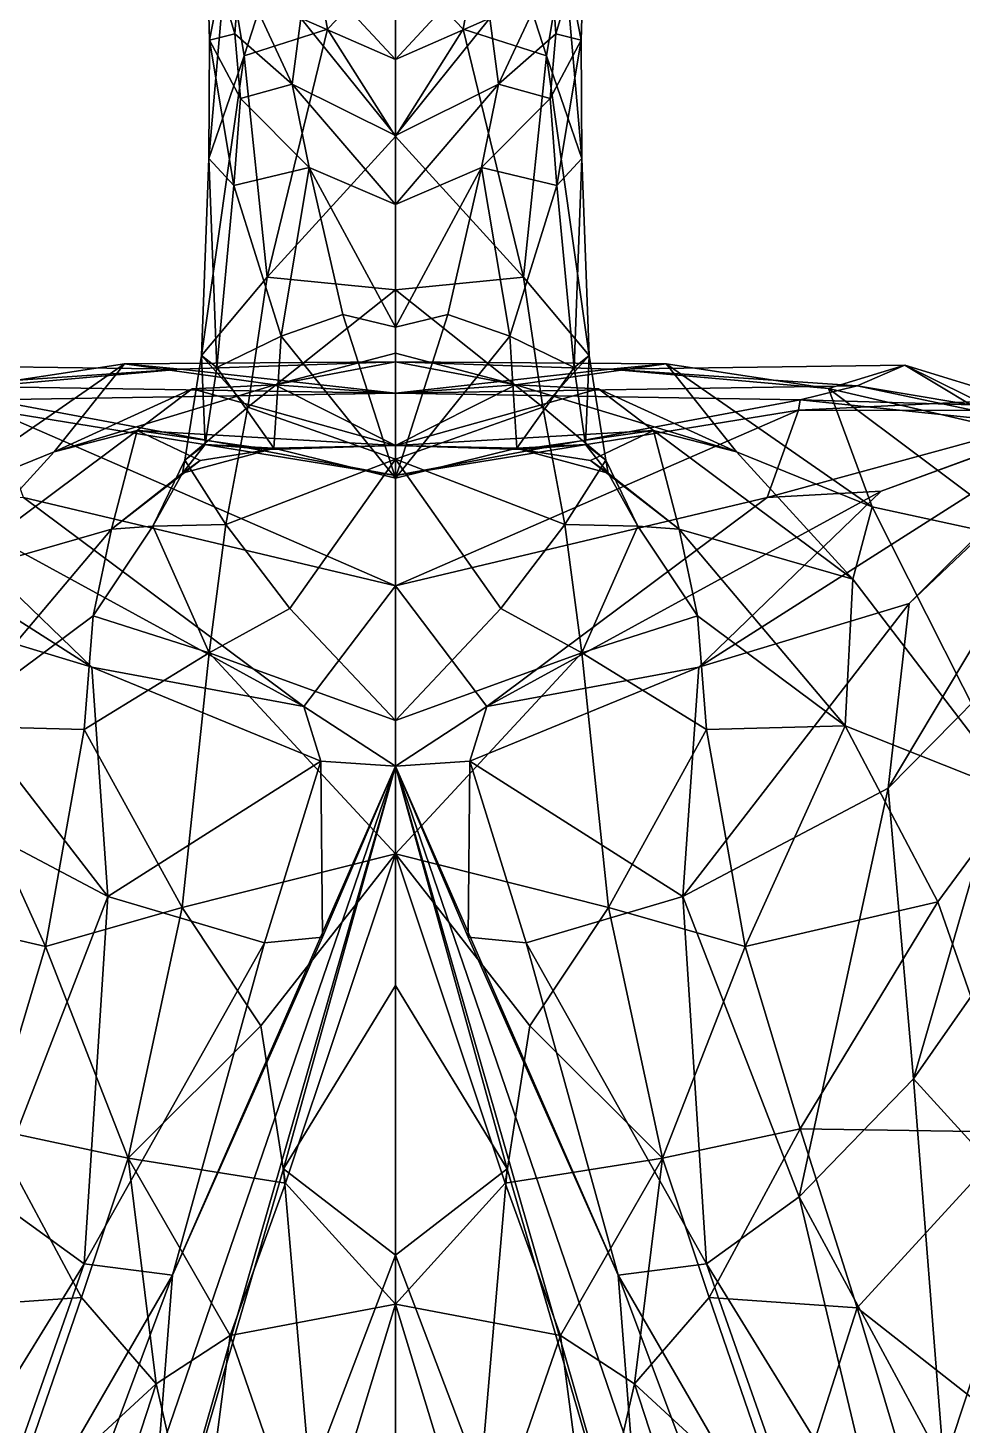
# Model space of a CAD drawing. Extents: x -0.25 to 0.25, y -0.85 to 0.99.
# Drawn here: x -0.0596 to 0.092, y 0.4665 to 0.6933 of the extents above; entities that cross this region are included whole.
import ezdxf

# ---------------------------------------------------------------- set-up
doc = ezdxf.new("R2010")
doc.units = 0
doc.layers.add('PANTHER$LWO', color=1, linetype='CONTINUOUS')

msp = doc.modelspace()

# ---------------------------------------------------------------- linework, layer by layer
at = {"layer": 'PANTHER$LWO'}
for points in [[(-0.01537, 0.71704, 0.73843), (-0.02735, 0.70582, 0.73137), (-0.02453, 0.68878, 0.76317)], [(-0.01537, 0.71704, 0.73843), (-0.02453, 0.68878, 0.76317), (-0.01099, 0.6931, 0.7792)], [(-0.01099, 0.6931, 0.7792), (0, 0.70464, 0.77065), (-0.01537, 0.71704, 0.73843)], [(0, 0.70464, 0.77065), (0.01099, 0.6931, 0.7792), (0.01537, 0.71704, 0.73843)], [(0.02453, 0.68878, 0.76317), (0.01537, 0.71704, 0.73843), (0.01099, 0.6931, 0.7792)], [(0.02735, 0.70582, 0.73137), (0.01537, 0.71704, 0.73843), (0.02453, 0.68878, 0.76317)], [(-0.02607, 0.69234, 0.69857), (-0.03018, 0.69131, 0.72461), (-0.03062, 0.70768, 0.69183)], [(-0.03018, 0.69131, 0.72461), (-0.02735, 0.70582, 0.73137), (-0.03062, 0.70768, 0.69183)], [(-0.02532, 0.70258, 0.66699), (-0.02607, 0.69234, 0.69857), (-0.03062, 0.70768, 0.69183)], [(0.02607, 0.69234, 0.69857), (0.02532, 0.70258, 0.66699), (0.03062, 0.70768, 0.69183)], [(0.03018, 0.69131, 0.72461), (0.02607, 0.69234, 0.69857), (0.03062, 0.70768, 0.69183)], [(0.02735, 0.70582, 0.73137), (0.03018, 0.69131, 0.72461), (0.03062, 0.70768, 0.69183)], [(-0.02735, 0.70582, 0.73137), (-0.03018, 0.69131, 0.72461), (-0.03027, 0.67212, 0.76065)], [(-0.02453, 0.68878, 0.76317), (-0.02735, 0.70582, 0.73137), (-0.03027, 0.67212, 0.76065)], [(0.02735, 0.70582, 0.73137), (0.02453, 0.68878, 0.76317), (0.03027, 0.67212, 0.76065)], [(0.03018, 0.69131, 0.72461), (0.02735, 0.70582, 0.73137), (0.03027, 0.67212, 0.76065)], [(-0.01532, 0.69485, 0.66048), (-0.01399, 0.70328, 0.62868), (0, 0.68815, 0.65625)], [(0, 0.69522, 0.63292), (0, 0.68815, 0.65625), (-0.01399, 0.70328, 0.62868)], [(-0.01099, 0.6931, 0.7792), (0, 0.67567, 0.80555), (0, 0.70464, 0.77065)], [(0, 0.67567, 0.80555), (0.01099, 0.6931, 0.7792), (0, 0.70464, 0.77065)], [(0, 0.68815, 0.65625), (0, 0.69522, 0.63292), (0.01399, 0.70328, 0.62868)], [(0.01399, 0.70328, 0.62868), (0.01532, 0.69485, 0.66048), (0, 0.68815, 0.65625)], [(-0.02607, 0.69234, 0.69857), (-0.02532, 0.70258, 0.66699), (-0.01675, 0.68417, 0.69099)], [(-0.01532, 0.69485, 0.66048), (-0.01675, 0.68417, 0.69099), (-0.02532, 0.70258, 0.66699)], [(0.01675, 0.68417, 0.69099), (0.01532, 0.69485, 0.66048), (0.02532, 0.70258, 0.66699)], [(0.02532, 0.70258, 0.66699), (0.02607, 0.69234, 0.69857), (0.01675, 0.68417, 0.69099)], [(-0.01675, 0.68417, 0.69099), (-0.01532, 0.69485, 0.66048), (0, 0.67585, 0.68551)], [(0, 0.68815, 0.65625), (0, 0.67585, 0.68551), (-0.01532, 0.69485, 0.66048)], [(0, 0.67585, 0.68551), (0, 0.68815, 0.65625), (0.01532, 0.69485, 0.66048)], [(0.01532, 0.69485, 0.66048), (0.01675, 0.68417, 0.69099), (0, 0.67585, 0.68551)], [(-0.02512, 0.68181, 0.71799), (-0.03018, 0.69131, 0.72461), (-0.02607, 0.69234, 0.69857)], [(-0.02512, 0.68181, 0.71799), (-0.02607, 0.69234, 0.69857), (-0.01675, 0.68417, 0.69099)], [(-0.02453, 0.68878, 0.76317), (-0.02078, 0.65285, 0.81085), (-0.01099, 0.6931, 0.7792)], [(-0.01099, 0.6931, 0.7792), (-0.02078, 0.65285, 0.81085), (0, 0.67567, 0.80555)], [(0.02078, 0.65285, 0.81085), (0.01099, 0.6931, 0.7792), (0, 0.67567, 0.80555)], [(0.02078, 0.65285, 0.81085), (0.02453, 0.68878, 0.76317), (0.01099, 0.6931, 0.7792)], [(0.02607, 0.69234, 0.69857), (0.02512, 0.68181, 0.71799), (0.01675, 0.68417, 0.69099)], [(0.03018, 0.69131, 0.72461), (0.02512, 0.68181, 0.71799), (0.02607, 0.69234, 0.69857)], [(-0.03027, 0.67212, 0.76065), (-0.03018, 0.69131, 0.72461), (-0.02619, 0.6677, 0.74277)], [(-0.02512, 0.68181, 0.71799), (-0.02619, 0.6677, 0.74277), (-0.03018, 0.69131, 0.72461)], [(0.02619, 0.6677, 0.74277), (0.02512, 0.68181, 0.71799), (0.03018, 0.69131, 0.72461)], [(0.03018, 0.69131, 0.72461), (0.03027, 0.67212, 0.76065), (0.02619, 0.6677, 0.74277)], [(-0.03027, 0.67212, 0.76065), (-0.03146, 0.64013, 0.80509), (-0.02453, 0.68878, 0.76317)], [(-0.02078, 0.65285, 0.81085), (-0.02453, 0.68878, 0.76317), (-0.03146, 0.64013, 0.80509)], [(0.02453, 0.68878, 0.76317), (0.02078, 0.65285, 0.81085), (0.03146, 0.64013, 0.80509)], [(0.03146, 0.64013, 0.80509), (0.03027, 0.67212, 0.76065), (0.02453, 0.68878, 0.76317)], [(-0.01399, 0.67061, 0.71305), (-0.02512, 0.68181, 0.71799), (-0.01675, 0.68417, 0.69099)], [(0, 0.67585, 0.68551), (0, 0.66461, 0.70762), (-0.01675, 0.68417, 0.69099)], [(0, 0.66461, 0.70762), (-0.01399, 0.67061, 0.71305), (-0.01675, 0.68417, 0.69099)], [(0, 0.66461, 0.70762), (0, 0.67585, 0.68551), (0.01675, 0.68417, 0.69099)], [(0.01399, 0.67061, 0.71305), (0, 0.66461, 0.70762), (0.01675, 0.68417, 0.69099)], [(0.02512, 0.68181, 0.71799), (0.01399, 0.67061, 0.71305), (0.01675, 0.68417, 0.69099)], [(-0.02512, 0.68181, 0.71799), (-0.01399, 0.67061, 0.71305), (-0.02619, 0.6677, 0.74277)], [(0.01399, 0.67061, 0.71305), (0.02512, 0.68181, 0.71799), (0.02619, 0.6677, 0.74277)], [(0, 0.65079, 0.82893), (0, 0.67567, 0.80555), (-0.02078, 0.65285, 0.81085)], [(0, 0.67567, 0.80555), (0, 0.65079, 0.82893), (0.02078, 0.65285, 0.81085)], [(-0.03146, 0.64013, 0.80509), (-0.03027, 0.67212, 0.76065), (-0.029, 0.63815, 0.78832)], [(-0.02619, 0.6677, 0.74277), (-0.029, 0.63815, 0.78832), (-0.03027, 0.67212, 0.76065)], [(0.029, 0.63815, 0.78832), (0.02619, 0.6677, 0.74277), (0.03027, 0.67212, 0.76065)], [(0.03027, 0.67212, 0.76065), (0.03146, 0.64013, 0.80509), (0.029, 0.63815, 0.78832)], [(-0.01399, 0.67061, 0.71305), (-0.01856, 0.64328, 0.76028), (-0.02619, 0.6677, 0.74277)], [(-0.01399, 0.67061, 0.71305), (-0.00853, 0.64677, 0.74159), (-0.01856, 0.64328, 0.76028)], [(0, 0.66461, 0.70762), (0, 0.64472, 0.73727), (-0.01399, 0.67061, 0.71305)], [(0, 0.64472, 0.73727), (-0.00853, 0.64677, 0.74159), (-0.01399, 0.67061, 0.71305)], [(0, 0.64472, 0.73727), (0, 0.66461, 0.70762), (0.01399, 0.67061, 0.71305)], [(0.00853, 0.64677, 0.74159), (0, 0.64472, 0.73727), (0.01399, 0.67061, 0.71305)], [(0.00853, 0.64677, 0.74159), (0.01399, 0.67061, 0.71305), (0.01856, 0.64328, 0.76028)], [(0.01856, 0.64328, 0.76028), (0.01399, 0.67061, 0.71305), (0.02619, 0.6677, 0.74277)], [(-0.029, 0.63815, 0.78832), (-0.02619, 0.6677, 0.74277), (-0.01856, 0.64328, 0.76028)], [(0.02619, 0.6677, 0.74277), (0.029, 0.63815, 0.78832), (0.01856, 0.64328, 0.76028)], [(-0.02393, 0.63173, 0.82508), (-0.02078, 0.65285, 0.81085), (-0.03146, 0.64013, 0.80509)], [(0, 0.65079, 0.82893), (-0.02078, 0.65285, 0.81085), (-0.02393, 0.63173, 0.82508)], [(0.02078, 0.65285, 0.81085), (0, 0.65079, 0.82893), (0.02393, 0.63173, 0.82508)], [(0.02078, 0.65285, 0.81085), (0.02393, 0.63173, 0.82508), (0.03146, 0.64013, 0.80509)], [(0, 0.62328, 0.84625), (0, 0.65079, 0.82893), (-0.02393, 0.63173, 0.82508)], [(0, 0.65079, 0.82893), (0, 0.62328, 0.84625), (0.02393, 0.63173, 0.82508)], [(-0.00853, 0.64677, 0.74159), (0, 0.62019, 0.77359), (-0.01856, 0.64328, 0.76028)], [(-0.00853, 0.64677, 0.74159), (0, 0.64472, 0.73727), (0, 0.62019, 0.77359)], [(0, 0.64472, 0.73727), (0.00853, 0.64677, 0.74159), (0, 0.62019, 0.77359)], [(0, 0.62019, 0.77359), (0.00853, 0.64677, 0.74159), (0.01856, 0.64328, 0.76028)], [(-0.01856, 0.64328, 0.76028), (-0.01971, 0.62505, 0.78572), (-0.029, 0.63815, 0.78832)], [(-0.01971, 0.62505, 0.78572), (-0.01856, 0.64328, 0.76028), (0, 0.62019, 0.77359)], [(0.01856, 0.64328, 0.76028), (0.01971, 0.62505, 0.78572), (0, 0.62019, 0.77359)], [(0.01971, 0.62505, 0.78572), (0.01856, 0.64328, 0.76028), (0.029, 0.63815, 0.78832)], [(-0.03417, 0.62314, 0.8189), (-0.03146, 0.64013, 0.80509), (-0.03087, 0.62569, 0.80237)], [(-0.02393, 0.63173, 0.82508), (-0.03146, 0.64013, 0.80509), (-0.03417, 0.62314, 0.8189)], [(-0.029, 0.63815, 0.78832), (-0.03087, 0.62569, 0.80237), (-0.03146, 0.64013, 0.80509)], [(0, 0.63908, 0.67505), (-0.01957, 0.63535, 0.73967), (0, 0.6405, 0.70756)], [(0, 0.63394, 0.74615), (0, 0.6405, 0.70756), (-0.01957, 0.63535, 0.73967)], [(0.01957, 0.63535, 0.73967), (0, 0.63908, 0.67505), (0, 0.6405, 0.70756)], [(0, 0.6405, 0.70756), (0, 0.63394, 0.74615), (0.01957, 0.63535, 0.73967)], [(0.03146, 0.64013, 0.80509), (0.02393, 0.63173, 0.82508), (0.03417, 0.62314, 0.8189)], [(0.03087, 0.62569, 0.80237), (0.029, 0.63815, 0.78832), (0.03146, 0.64013, 0.80509)], [(0.03146, 0.64013, 0.80509), (0.03417, 0.62314, 0.8189), (0.03087, 0.62569, 0.80237)], [(-0.07493, 0.6352, 0.64678), (-0.08269, 0.63855, 0.68298), (-0.03486, 0.63791, 0.67902)], [(-0.03486, 0.63791, 0.67902), (-0.08269, 0.63855, 0.68298), (-0.07031, 0.63477, 0.71965)], [(-0.07738, 0.61555, 0.76755), (-0.05535, 0.62447, 0.77177), (-0.04394, 0.63877, 0.73071)], [(-0.04394, 0.63877, 0.73071), (-0.07031, 0.63477, 0.71965), (-0.07738, 0.61555, 0.76755)], [(0, 0.63401, 0.65085), (-0.07493, 0.6352, 0.64678), (-0.03486, 0.63791, 0.67902)], [(-0.07031, 0.63477, 0.71965), (-0.04394, 0.63877, 0.73071), (-0.03486, 0.63791, 0.67902)], [(-0.05535, 0.62447, 0.77177), (-0.01957, 0.63535, 0.73967), (-0.04394, 0.63877, 0.73071)], [(-0.04394, 0.63877, 0.73071), (-0.01957, 0.63535, 0.73967), (0, 0.63908, 0.67505)], [(0, 0.63908, 0.67505), (-0.03486, 0.63791, 0.67902), (-0.04394, 0.63877, 0.73071)], [(0, 0.63401, 0.65085), (-0.03486, 0.63791, 0.67902), (0, 0.63908, 0.67505)], [(-0.03087, 0.62569, 0.80237), (-0.029, 0.63815, 0.78832), (-0.01971, 0.62505, 0.78572)], [(0.01957, 0.63535, 0.73967), (0.04394, 0.63877, 0.73071), (0, 0.63908, 0.67505)], [(0.03486, 0.63791, 0.67902), (0, 0.63401, 0.65085), (0, 0.63908, 0.67505)], [(0.03486, 0.63791, 0.67902), (0, 0.63908, 0.67505), (0.04394, 0.63877, 0.73071)], [(0.07493, 0.6352, 0.64678), (0, 0.63401, 0.65085), (0.03486, 0.63791, 0.67902)], [(0.01957, 0.63535, 0.73967), (0.05535, 0.62447, 0.77177), (0.04394, 0.63877, 0.73071)], [(0.029, 0.63815, 0.78832), (0.03087, 0.62569, 0.80237), (0.01971, 0.62505, 0.78572)], [(0.04394, 0.63877, 0.73071), (0.07031, 0.63477, 0.71965), (0.03486, 0.63791, 0.67902)], [(0.08269, 0.63855, 0.68298), (0.07493, 0.6352, 0.64678), (0.03486, 0.63791, 0.67902)], [(0.08269, 0.63855, 0.68298), (0.03486, 0.63791, 0.67902), (0.07031, 0.63477, 0.71965)], [(0.05535, 0.62447, 0.77177), (0.07738, 0.61555, 0.76755), (0.04394, 0.63877, 0.73071)], [(0.07031, 0.63477, 0.71965), (0.04394, 0.63877, 0.73071), (0.07738, 0.61555, 0.76755)], [(0.07031, 0.63477, 0.71965), (0.10794, 0.62603, 0.71074), (0.08269, 0.63855, 0.68298)], [(0.07493, 0.6352, 0.64678), (0.08269, 0.63855, 0.68298), (0.13447, 0.62266, 0.64157)], [(0.13693, 0.63933, 0.49273), (0.07883, 0.6181, 0.52174), (0.12236, 0.63402, 0.54503)], [(0.11505, 0.63143, 0.44878), (0.07883, 0.6181, 0.52174), (0.13693, 0.63933, 0.49273)], [(0.13186, 0.60902, 0.67418), (0.08269, 0.63855, 0.68298), (0.10794, 0.62603, 0.71074)], [(0.08269, 0.63855, 0.68298), (0.13186, 0.60902, 0.67418), (0.13447, 0.62266, 0.64157)], [(-0.0657, 0.63294, 0.61277), (-0.07493, 0.6352, 0.64678), (0, 0.63401, 0.65085)], [(-0.05535, 0.62447, 0.77177), (-0.03296, 0.63473, 0.77454), (-0.01957, 0.63535, 0.73967)], [(-0.03296, 0.63473, 0.77454), (0, 0.62552, 0.77706), (-0.01957, 0.63535, 0.73967)], [(0, 0.62552, 0.77706), (0, 0.63394, 0.74615), (-0.01957, 0.63535, 0.73967)], [(0, 0.62552, 0.77706), (0.03296, 0.63473, 0.77454), (0.01957, 0.63535, 0.73967)], [(0, 0.63394, 0.74615), (0, 0.62552, 0.77706), (0.01957, 0.63535, 0.73967)], [(0.07493, 0.6352, 0.64678), (0.0657, 0.63294, 0.61277), (0, 0.63401, 0.65085)], [(0.03296, 0.63473, 0.77454), (0.05535, 0.62447, 0.77177), (0.01957, 0.63535, 0.73967)], [(0.12644, 0.6266, 0.61564), (0.0657, 0.63294, 0.61277), (0.07493, 0.6352, 0.64678)], [(0.13447, 0.62266, 0.64157), (0.12644, 0.6266, 0.61564), (0.07493, 0.6352, 0.64678)], [(0, 0.62062, 0.61301), (-0.0657, 0.63294, 0.61277), (0, 0.63401, 0.65085)], [(-0.06545, 0.63126, 0.57954), (-0.0657, 0.63294, 0.61277), (0, 0.62062, 0.61301)], [(-0.04192, 0.62795, 0.79657), (-0.03296, 0.63473, 0.77454), (-0.05535, 0.62447, 0.77177)], [(-0.04192, 0.62795, 0.79657), (0, 0.62552, 0.77706), (-0.03296, 0.63473, 0.77454)], [(0, 0.62552, 0.77706), (0.04192, 0.62795, 0.79657), (0.03296, 0.63473, 0.77454)], [(0.0657, 0.63294, 0.61277), (0, 0.62062, 0.61301), (0, 0.63401, 0.65085)], [(0.0657, 0.63294, 0.61277), (0.06545, 0.63126, 0.57954), (0, 0.62062, 0.61301)], [(0.03296, 0.63473, 0.77454), (0.04192, 0.62795, 0.79657), (0.05535, 0.62447, 0.77177)], [(0.12236, 0.63402, 0.54503), (0.06036, 0.61708, 0.55264), (0.06545, 0.63126, 0.57954)], [(0.07883, 0.6181, 0.52174), (0.06036, 0.61708, 0.55264), (0.12236, 0.63402, 0.54503)], [(0.12726, 0.63114, 0.58512), (0.12236, 0.63402, 0.54503), (0.06545, 0.63126, 0.57954)], [(0.12726, 0.63114, 0.58512), (0.06545, 0.63126, 0.57954), (0.0657, 0.63294, 0.61277)], [(0.12644, 0.6266, 0.61564), (0.12726, 0.63114, 0.58512), (0.0657, 0.63294, 0.61277)], [(0.10794, 0.62603, 0.71074), (0.07031, 0.63477, 0.71965), (0.10354, 0.60988, 0.75694)], [(0.07738, 0.61555, 0.76755), (0.10354, 0.60988, 0.75694), (0.07031, 0.63477, 0.71965)], [(-0.04927, 0.58952, 0.5055), (-0.11505, 0.63146, 0.44886), (-0.07883, 0.6181, 0.52174)], [(-0.08341, 0.59988, 0.45032), (-0.11505, 0.63146, 0.44886), (-0.04927, 0.58952, 0.5055)], [(0, 0.60274, 0.58106), (-0.06545, 0.63126, 0.57954), (0, 0.62062, 0.61301)], [(-0.06036, 0.61708, 0.55264), (-0.06545, 0.63126, 0.57954), (0, 0.60274, 0.58106)], [(-0.02749, 0.61268, 0.83475), (-0.02393, 0.63173, 0.82508), (-0.03417, 0.62314, 0.8189)], [(0, 0.62328, 0.84625), (-0.02393, 0.63173, 0.82508), (-0.02749, 0.61268, 0.83475)], [(0.02393, 0.63173, 0.82508), (0, 0.62328, 0.84625), (0.02749, 0.61268, 0.83475)], [(0.06545, 0.63126, 0.57954), (0, 0.60274, 0.58106), (0, 0.62062, 0.61301)], [(0.06545, 0.63126, 0.57954), (0.06036, 0.61708, 0.55264), (0, 0.60274, 0.58106)], [(0.02393, 0.63173, 0.82508), (0.02749, 0.61268, 0.83475), (0.03417, 0.62314, 0.8189)], [(0.11505, 0.63143, 0.44878), (0.04927, 0.58952, 0.5055), (0.07883, 0.6181, 0.52174)], [(0.11505, 0.63143, 0.44878), (0.08341, 0.59988, 0.45032), (0.04927, 0.58952, 0.5055)], [(0.07996, 0.56988, 0.43726), (0.08341, 0.59988, 0.45032), (0.11683, 0.63155, 0.40299)], [(0.10513, 0.59545, 0.39328), (0.07996, 0.56988, 0.43726), (0.11683, 0.63155, 0.40299)], [(0.11683, 0.63155, 0.40299), (0.08341, 0.59988, 0.45032), (0.11505, 0.63143, 0.44878)], [(-0.07423, 0.60382, 0.79852), (-0.04192, 0.62795, 0.79657), (-0.05535, 0.62447, 0.77177)], [(-0.04192, 0.62795, 0.79657), (-0.07423, 0.60382, 0.79852), (-0.04605, 0.61191, 0.81555)], [(-0.04192, 0.62795, 0.79657), (-0.04605, 0.61191, 0.81555), (-0.03169, 0.62308, 0.80479)], [(-0.02037, 0.62484, 0.79019), (-0.04192, 0.62795, 0.79657), (-0.03169, 0.62308, 0.80479)], [(0, 0.62552, 0.77706), (-0.04192, 0.62795, 0.79657), (-0.02037, 0.62484, 0.79019)], [(0.04192, 0.62795, 0.79657), (0, 0.62552, 0.77706), (0.02037, 0.62484, 0.79019)], [(0.04192, 0.62795, 0.79657), (0.02037, 0.62484, 0.79019), (0.03169, 0.62308, 0.80479)], [(0.04605, 0.61191, 0.81555), (0.04192, 0.62795, 0.79657), (0.03169, 0.62308, 0.80479)], [(0.04192, 0.62795, 0.79657), (0.07423, 0.60382, 0.79852), (0.05535, 0.62447, 0.77177)], [(0.07423, 0.60382, 0.79852), (0.04192, 0.62795, 0.79657), (0.04605, 0.61191, 0.81555)], [(-0.07423, 0.60382, 0.79852), (-0.05535, 0.62447, 0.77177), (-0.07738, 0.61555, 0.76755)], [(-0.03455, 0.62099, 0.81009), (-0.03087, 0.62569, 0.80237), (-0.02037, 0.62484, 0.79019)], [(-0.03087, 0.62569, 0.80237), (-0.03455, 0.62099, 0.81009), (-0.03417, 0.62314, 0.8189)], [(-0.02037, 0.62484, 0.79019), (-0.03169, 0.62308, 0.80479), (-0.03455, 0.62099, 0.81009)], [(-0.01971, 0.62505, 0.78572), (-0.02037, 0.62484, 0.79019), (-0.03087, 0.62569, 0.80237)], [(-0.02037, 0.62484, 0.79019), (-0.01971, 0.62505, 0.78572), (0, 0.62552, 0.77706)], [(0, 0.62019, 0.77359), (0, 0.62552, 0.77706), (-0.01971, 0.62505, 0.78572)], [(0, 0.62552, 0.77706), (0, 0.62019, 0.77359), (0.01971, 0.62505, 0.78572)], [(0.01971, 0.62505, 0.78572), (0.02037, 0.62484, 0.79019), (0, 0.62552, 0.77706)], [(0.02037, 0.62484, 0.79019), (0.01971, 0.62505, 0.78572), (0.03087, 0.62569, 0.80237)], [(0.03087, 0.62569, 0.80237), (0.03455, 0.62099, 0.81009), (0.02037, 0.62484, 0.79019)], [(0.03169, 0.62308, 0.80479), (0.02037, 0.62484, 0.79019), (0.03455, 0.62099, 0.81009)], [(0.03455, 0.62099, 0.81009), (0.03087, 0.62569, 0.80237), (0.03417, 0.62314, 0.8189)], [(0.05535, 0.62447, 0.77177), (0.07423, 0.60382, 0.79852), (0.07738, 0.61555, 0.76755)], [(-0.03169, 0.62308, 0.80479), (-0.04605, 0.61191, 0.81555), (-0.03455, 0.62099, 0.81009)], [(-0.03935, 0.61239, 0.82752), (-0.03417, 0.62314, 0.8189), (-0.03455, 0.62099, 0.81009)], [(-0.02749, 0.61268, 0.83475), (-0.03417, 0.62314, 0.8189), (-0.03935, 0.61239, 0.82752)], [(0, 0.62328, 0.84625), (-0.02749, 0.61268, 0.83475), (-0.01712, 0.59906, 0.84561)], [(0, 0.58089, 0.86263), (0, 0.62328, 0.84625), (-0.01712, 0.59906, 0.84561)], [(0, 0.62328, 0.84625), (0, 0.58089, 0.86263), (0.01712, 0.59906, 0.84561)], [(0.02749, 0.61268, 0.83475), (0, 0.62328, 0.84625), (0.01712, 0.59906, 0.84561)], [(0.03417, 0.62314, 0.8189), (0.02749, 0.61268, 0.83475), (0.03935, 0.61239, 0.82752)], [(0.04605, 0.61191, 0.81555), (0.03169, 0.62308, 0.80479), (0.03455, 0.62099, 0.81009)], [(0.03417, 0.62314, 0.8189), (0.03935, 0.61239, 0.82752), (0.03455, 0.62099, 0.81009)], [(-0.03455, 0.62099, 0.81009), (-0.04605, 0.61191, 0.81555), (-0.03935, 0.61239, 0.82752)], [(0.04605, 0.61191, 0.81555), (0.03455, 0.62099, 0.81009), (0.03935, 0.61239, 0.82752)], [(-0.01487, 0.58314, 0.54919), (-0.07883, 0.6181, 0.52174), (-0.06036, 0.61708, 0.55264)], [(-0.01487, 0.58314, 0.54919), (-0.04927, 0.58952, 0.5055), (-0.07883, 0.6181, 0.52174)], [(-0.01487, 0.58314, 0.54919), (-0.06036, 0.61708, 0.55264), (0, 0.60274, 0.58106)], [(0.06036, 0.61708, 0.55264), (0.01487, 0.58314, 0.54919), (0, 0.60274, 0.58106)], [(0.07883, 0.6181, 0.52174), (0.01487, 0.58314, 0.54919), (0.06036, 0.61708, 0.55264)], [(0.04927, 0.58952, 0.5055), (0.01487, 0.58314, 0.54919), (0.07883, 0.6181, 0.52174)], [(0.07423, 0.60382, 0.79852), (0.1009, 0.56893, 0.80344), (0.07738, 0.61555, 0.76755)], [(0.10354, 0.60988, 0.75694), (0.07738, 0.61555, 0.76755), (0.1009, 0.56893, 0.80344)], [(-0.04605, 0.61191, 0.81555), (-0.04906, 0.59784, 0.83263), (-0.03935, 0.61239, 0.82752)], [(-0.03024, 0.59186, 0.84576), (-0.03935, 0.61239, 0.82752), (-0.04906, 0.59784, 0.83263)], [(-0.03024, 0.59186, 0.84576), (-0.02749, 0.61268, 0.83475), (-0.03935, 0.61239, 0.82752)], [(-0.01712, 0.59906, 0.84561), (-0.02749, 0.61268, 0.83475), (-0.03024, 0.59186, 0.84576)], [(0.02749, 0.61268, 0.83475), (0.01712, 0.59906, 0.84561), (0.03024, 0.59186, 0.84576)], [(0.02749, 0.61268, 0.83475), (0.03024, 0.59186, 0.84576), (0.03935, 0.61239, 0.82752)], [(0.03935, 0.61239, 0.82752), (0.03024, 0.59186, 0.84576), (0.04906, 0.59784, 0.83263)], [(0.04906, 0.59784, 0.83263), (0.04605, 0.61191, 0.81555), (0.03935, 0.61239, 0.82752)], [(-0.07423, 0.60382, 0.79852), (-0.073, 0.57999, 0.8291), (-0.04605, 0.61191, 0.81555)], [(-0.04605, 0.61191, 0.81555), (-0.073, 0.57999, 0.8291), (-0.04906, 0.59784, 0.83263)], [(0.073, 0.57999, 0.8291), (0.04605, 0.61191, 0.81555), (0.04906, 0.59784, 0.83263)], [(0.073, 0.57999, 0.8291), (0.07423, 0.60382, 0.79852), (0.04605, 0.61191, 0.81555)], [(0.1009, 0.56893, 0.80344), (0.07423, 0.60382, 0.79852), (0.073, 0.57999, 0.8291)], [(0, 0.57344, 0.54575), (-0.01487, 0.58314, 0.54919), (0, 0.60274, 0.58106)], [(0.01487, 0.58314, 0.54919), (0, 0.57344, 0.54575), (0, 0.60274, 0.58106)], [(-0.04927, 0.58952, 0.5055), (-0.04668, 0.55228, 0.47909), (-0.08341, 0.59988, 0.45032)], [(-0.04668, 0.55228, 0.47909), (-0.07996, 0.56988, 0.43726), (-0.08341, 0.59988, 0.45032)], [(0, 0.58089, 0.86263), (-0.01712, 0.59906, 0.84561), (-0.03024, 0.59186, 0.84576)], [(0.01712, 0.59906, 0.84561), (0, 0.58089, 0.86263), (0.03024, 0.59186, 0.84576)], [(0.04668, 0.55228, 0.47909), (0.04927, 0.58952, 0.5055), (0.08341, 0.59988, 0.45032)], [(0.07996, 0.56988, 0.43726), (0.04668, 0.55228, 0.47909), (0.08341, 0.59988, 0.45032)], [(-0.04906, 0.59784, 0.83263), (-0.073, 0.57999, 0.8291), (-0.0505, 0.57942, 0.84546)], [(-0.03024, 0.59186, 0.84576), (-0.04906, 0.59784, 0.83263), (-0.0505, 0.57942, 0.84546)], [(0.04906, 0.59784, 0.83263), (0.03024, 0.59186, 0.84576), (0.0505, 0.57942, 0.84546)], [(0.073, 0.57999, 0.8291), (0.04906, 0.59784, 0.83263), (0.0505, 0.57942, 0.84546)], [(0.08412, 0.5227, 0.41992), (0.07996, 0.56988, 0.43726), (0.10513, 0.59545, 0.39328)], [(0.09942, 0.54464, 0.39136), (0.08412, 0.5227, 0.41992), (0.10513, 0.59545, 0.39328)], [(-0.0505, 0.57942, 0.84546), (-0.03461, 0.55049, 0.86686), (-0.03024, 0.59186, 0.84576)], [(0, 0.55924, 0.87048), (-0.03024, 0.59186, 0.84576), (-0.03461, 0.55049, 0.86686)], [(0, 0.55924, 0.87048), (0, 0.58089, 0.86263), (-0.03024, 0.59186, 0.84576)], [(0.03024, 0.59186, 0.84576), (0, 0.55924, 0.87048), (0.03461, 0.55049, 0.86686)], [(0, 0.58089, 0.86263), (0, 0.55924, 0.87048), (0.03024, 0.59186, 0.84576)], [(0.03461, 0.55049, 0.86686), (0.0505, 0.57942, 0.84546), (0.03024, 0.59186, 0.84576)], [(-0.01209, 0.57425, 0.53512), (-0.04927, 0.58952, 0.5055), (-0.01487, 0.58314, 0.54919)], [(-0.04927, 0.58952, 0.5055), (-0.01209, 0.57425, 0.53512), (-0.04668, 0.55228, 0.47909)], [(0.04927, 0.58952, 0.5055), (0.01209, 0.57425, 0.53512), (0.01487, 0.58314, 0.54919)], [(0.01209, 0.57425, 0.53512), (0.04927, 0.58952, 0.5055), (0.04668, 0.55228, 0.47909)], [(0, 0.57344, 0.54575), (-0.01209, 0.57425, 0.53512), (-0.01487, 0.58314, 0.54919)], [(0.01209, 0.57425, 0.53512), (0, 0.57344, 0.54575), (0.01487, 0.58314, 0.54919)], [(-0.05679, 0.54417, 0.86085), (-0.073, 0.57999, 0.8291), (-0.08802, 0.55141, 0.83589)], [(-0.073, 0.57999, 0.8291), (-0.05679, 0.54417, 0.86085), (-0.0505, 0.57942, 0.84546)], [(-0.03461, 0.55049, 0.86686), (-0.0505, 0.57942, 0.84546), (-0.05679, 0.54417, 0.86085)], [(0.0505, 0.57942, 0.84546), (0.03461, 0.55049, 0.86686), (0.05679, 0.54417, 0.86085)], [(0.05679, 0.54417, 0.86085), (0.073, 0.57999, 0.8291), (0.0505, 0.57942, 0.84546)], [(0.073, 0.57999, 0.8291), (0.05679, 0.54417, 0.86085), (0.08802, 0.55141, 0.83589)], [(0.08802, 0.55141, 0.83589), (0.1009, 0.56893, 0.80344), (0.073, 0.57999, 0.8291)], [(-0.02122, 0.5448, 0.5091), (-0.04668, 0.55228, 0.47909), (-0.01209, 0.57425, 0.53512)], [(-0.01183, 0.54569, 0.524), (-0.02122, 0.5448, 0.5091), (-0.01209, 0.57425, 0.53512)], [(0, 0.57344, 0.54575), (-0.01183, 0.54569, 0.524), (-0.01209, 0.57425, 0.53512)], [(0.01183, 0.54569, 0.524), (0, 0.57344, 0.54575), (0.01209, 0.57425, 0.53512)], [(0.02122, 0.5448, 0.5091), (0.01183, 0.54569, 0.524), (0.01209, 0.57425, 0.53512)], [(0.04668, 0.55228, 0.47909), (0.02122, 0.5448, 0.5091), (0.01209, 0.57425, 0.53512)], [(0, 0.57344, 0.54575), (-0.01816, 0.5081, 0.51721), (-0.05926, 0.36736, 0.49191)], [(-0.05926, 0.36736, 0.49191), (-0.0385, 0.46106, 0.4907), (0, 0.57344, 0.54575)], [(-0.0385, 0.46106, 0.4907), (-0.03616, 0.49086, 0.48481), (0, 0.57344, 0.54575)], [(-0.03616, 0.49086, 0.48481), (-0.01183, 0.54569, 0.524), (0, 0.57344, 0.54575)], [(0, 0.53786, 0.52085), (-0.01816, 0.5081, 0.51721), (0, 0.57344, 0.54575)], [(0.01816, 0.5081, 0.51721), (0, 0.57344, 0.54575), (0.05926, 0.36736, 0.49191)], [(0.01816, 0.5081, 0.51721), (0, 0.53786, 0.52085), (0, 0.57344, 0.54575)], [(0.0385, 0.46106, 0.4907), (0.05926, 0.36736, 0.49191), (0, 0.57344, 0.54575)], [(0.03616, 0.49086, 0.48481), (0.0385, 0.46106, 0.4907), (0, 0.57344, 0.54575)], [(0.01183, 0.54569, 0.524), (0.03616, 0.49086, 0.48481), (0, 0.57344, 0.54575)], [(-0.04668, 0.55228, 0.47909), (-0.06552, 0.50354, 0.44302), (-0.07996, 0.56988, 0.43726)], [(0.06552, 0.50354, 0.44302), (0.04668, 0.55228, 0.47909), (0.07996, 0.56988, 0.43726)], [(0.08412, 0.5227, 0.41992), (0.06552, 0.50354, 0.44302), (0.07996, 0.56988, 0.43726)], [(0.10108, 0.51404, 0.83081), (0.1009, 0.56893, 0.80344), (0.08802, 0.55141, 0.83589)], [(-0.03461, 0.55049, 0.86686), (-0.02185, 0.53132, 0.8761), (0, 0.55924, 0.87048)], [(-0.01781, 0.50577, 0.88243), (0, 0.55924, 0.87048), (-0.02185, 0.53132, 0.8761)], [(0, 0.55924, 0.87048), (-0.01781, 0.50577, 0.88243), (0, 0.48615, 0.89379)], [(0.01781, 0.50577, 0.88243), (0, 0.55924, 0.87048), (0, 0.48615, 0.89379)], [(0, 0.55924, 0.87048), (0.01781, 0.50577, 0.88243), (0.02185, 0.53132, 0.8761)], [(0.02185, 0.53132, 0.8761), (0.03461, 0.55049, 0.86686), (0, 0.55924, 0.87048)], [(-0.06568, 0.51458, 0.86726), (-0.05679, 0.54417, 0.86085), (-0.08802, 0.55141, 0.83589)], [(-0.05051, 0.49268, 0.46161), (-0.06552, 0.50354, 0.44302), (-0.04668, 0.55228, 0.47909)], [(-0.02122, 0.5448, 0.5091), (-0.05051, 0.49268, 0.46161), (-0.04668, 0.55228, 0.47909)], [(0.05051, 0.49268, 0.46161), (0.02122, 0.5448, 0.5091), (0.04668, 0.55228, 0.47909)], [(0.06552, 0.50354, 0.44302), (0.05051, 0.49268, 0.46161), (0.04668, 0.55228, 0.47909)], [(0.05679, 0.54417, 0.86085), (0.06568, 0.51458, 0.86726), (0.08802, 0.55141, 0.83589)], [(0.10108, 0.51404, 0.83081), (0.08802, 0.55141, 0.83589), (0.06568, 0.51458, 0.86726)], [(-0.05679, 0.54417, 0.86085), (-0.04338, 0.50981, 0.88301), (-0.03461, 0.55049, 0.86686)], [(-0.02185, 0.53132, 0.8761), (-0.03461, 0.55049, 0.86686), (-0.04338, 0.50981, 0.88301)], [(0.03461, 0.55049, 0.86686), (0.02185, 0.53132, 0.8761), (0.04338, 0.50981, 0.88301)], [(0.04338, 0.50981, 0.88301), (0.05679, 0.54417, 0.86085), (0.03461, 0.55049, 0.86686)], [(-0.03616, 0.49086, 0.48481), (-0.05051, 0.49268, 0.46161), (-0.02122, 0.5448, 0.5091)], [(-0.01183, 0.54569, 0.524), (-0.03616, 0.49086, 0.48481), (-0.02122, 0.5448, 0.5091)], [(0.03616, 0.49086, 0.48481), (0.01183, 0.54569, 0.524), (0.02122, 0.5448, 0.5091)], [(0.05051, 0.49268, 0.46161), (0.03616, 0.49086, 0.48481), (0.02122, 0.5448, 0.5091)], [(0.08412, 0.5227, 0.41992), (0.09942, 0.54464, 0.39136), (0.10288, 0.50209, 0.37314)], [(-0.04338, 0.50981, 0.88301), (-0.05679, 0.54417, 0.86085), (-0.06568, 0.51458, 0.86726)], [(0.05679, 0.54417, 0.86085), (0.04338, 0.50981, 0.88301), (0.06568, 0.51458, 0.86726)], [(0, 0.53786, 0.52085), (0, 0.49406, 0.50445), (-0.01816, 0.5081, 0.51721)], [(0, 0.49406, 0.50445), (0, 0.53786, 0.52085), (0.01816, 0.5081, 0.51721)], [(-0.02185, 0.53132, 0.8761), (-0.04338, 0.50981, 0.88301), (-0.01781, 0.50577, 0.88243)], [(0.04338, 0.50981, 0.88301), (0.02185, 0.53132, 0.8761), (0.01781, 0.50577, 0.88243)], [(0.089, 0.46006, 0.41183), (0.06552, 0.50354, 0.44302), (0.08412, 0.5227, 0.41992)], [(0.10288, 0.50209, 0.37314), (0.089, 0.46006, 0.41183), (0.08412, 0.5227, 0.41992)], [(-0.06568, 0.51458, 0.86726), (-0.07497, 0.48553, 0.86779), (-0.05093, 0.4872, 0.88645)], [(-0.05093, 0.4872, 0.88645), (-0.04338, 0.50981, 0.88301), (-0.06568, 0.51458, 0.86726)], [(0.04338, 0.50981, 0.88301), (0.05093, 0.4872, 0.88645), (0.06568, 0.51458, 0.86726)], [(0.07497, 0.48553, 0.86779), (0.06568, 0.51458, 0.86726), (0.05093, 0.4872, 0.88645)], [(0.06568, 0.51458, 0.86726), (0.07497, 0.48553, 0.86779), (0.10108, 0.51404, 0.83081)], [(0.10533, 0.46168, 0.83729), (0.10108, 0.51404, 0.83081), (0.07497, 0.48553, 0.86779)], [(-0.01816, 0.5081, 0.51721), (-0.0138, 0.45768, 0.49587), (-0.05926, 0.36736, 0.49191)], [(-0.05093, 0.4872, 0.88645), (-0.03881, 0.47319, 0.89459), (-0.04338, 0.50981, 0.88301)], [(-0.04338, 0.50981, 0.88301), (-0.03881, 0.47319, 0.89459), (-0.02679, 0.48103, 0.89111)], [(-0.02679, 0.48103, 0.89111), (-0.01781, 0.50577, 0.88243), (-0.04338, 0.50981, 0.88301)], [(0, 0.49406, 0.50445), (-0.0138, 0.45768, 0.49587), (-0.01816, 0.5081, 0.51721)], [(0.0138, 0.45768, 0.49587), (0, 0.49406, 0.50445), (0.01816, 0.5081, 0.51721)], [(0.0138, 0.45768, 0.49587), (0.01816, 0.5081, 0.51721), (0.05926, 0.36736, 0.49191)], [(0.01781, 0.50577, 0.88243), (0.02679, 0.48103, 0.89111), (0.04338, 0.50981, 0.88301)], [(0.03881, 0.47319, 0.89459), (0.04338, 0.50981, 0.88301), (0.02679, 0.48103, 0.89111)], [(0.03881, 0.47319, 0.89459), (0.05093, 0.4872, 0.88645), (0.04338, 0.50981, 0.88301)], [(-0.01781, 0.50577, 0.88243), (-0.02679, 0.48103, 0.89111), (0, 0.48615, 0.89379)], [(0.02679, 0.48103, 0.89111), (0.01781, 0.50577, 0.88243), (0, 0.48615, 0.89379)], [(-0.05051, 0.49268, 0.46161), (-0.07927, 0.44595, 0.43166), (-0.06552, 0.50354, 0.44302)], [(0.07927, 0.44595, 0.43166), (0.05051, 0.49268, 0.46161), (0.06552, 0.50354, 0.44302)], [(0.089, 0.46006, 0.41183), (0.07927, 0.44595, 0.43166), (0.06552, 0.50354, 0.44302)], [(0.089, 0.46006, 0.41183), (0.10288, 0.50209, 0.37314), (0.11542, 0.4651, 0.35488)], [(-0.0743, 0.42491, 0.44751), (-0.07927, 0.44595, 0.43166), (-0.05051, 0.49268, 0.46161)], [(-0.03616, 0.49086, 0.48481), (-0.0743, 0.42491, 0.44751), (-0.05051, 0.49268, 0.46161)], [(0, 0.49406, 0.50445), (0, 0.43957, 0.49467), (-0.0138, 0.45768, 0.49587)], [(0, 0.43957, 0.49467), (0, 0.49406, 0.50445), (0.0138, 0.45768, 0.49587)], [(0.0743, 0.42491, 0.44751), (0.03616, 0.49086, 0.48481), (0.05051, 0.49268, 0.46161)], [(0.07927, 0.44595, 0.43166), (0.0743, 0.42491, 0.44751), (0.05051, 0.49268, 0.46161)], [(-0.0743, 0.42491, 0.44751), (-0.03616, 0.49086, 0.48481), (-0.06933, 0.40203, 0.47007)], [(-0.06933, 0.40203, 0.47007), (-0.03616, 0.49086, 0.48481), (-0.0385, 0.46106, 0.4907)], [(0.03616, 0.49086, 0.48481), (0.06933, 0.40203, 0.47007), (0.0385, 0.46106, 0.4907)], [(0.03616, 0.49086, 0.48481), (0.0743, 0.42491, 0.44751), (0.06933, 0.40203, 0.47007)], [(-0.06364, 0.45023, 0.88979), (-0.05093, 0.4872, 0.88645), (-0.07497, 0.48553, 0.86779)], [(-0.05093, 0.4872, 0.88645), (-0.06364, 0.45023, 0.88979), (-0.03881, 0.47319, 0.89459)], [(-0.01341, 0.44224, 0.89442), (0, 0.48615, 0.89379), (-0.02679, 0.48103, 0.89111)], [(0, 0.38796, 0.91007), (0, 0.48615, 0.89379), (-0.01341, 0.44224, 0.89442)], [(0, 0.48615, 0.89379), (0.01341, 0.44224, 0.89442), (0.02679, 0.48103, 0.89111)], [(0, 0.48615, 0.89379), (0, 0.38796, 0.91007), (0.01341, 0.44224, 0.89442)], [(0.06364, 0.45023, 0.88979), (0.05093, 0.4872, 0.88645), (0.03881, 0.47319, 0.89459)], [(0.05093, 0.4872, 0.88645), (0.06364, 0.45023, 0.88979), (0.07497, 0.48553, 0.86779)], [(0.08393, 0.45557, 0.8685), (0.07497, 0.48553, 0.86779), (0.06364, 0.45023, 0.88979)], [(0.07497, 0.48553, 0.86779), (0.08393, 0.45557, 0.8685), (0.10533, 0.46168, 0.83729)], [(-0.03186, 0.44264, 0.89993), (-0.02679, 0.48103, 0.89111), (-0.03881, 0.47319, 0.89459)], [(-0.03186, 0.44264, 0.89993), (-0.01341, 0.44224, 0.89442), (-0.02679, 0.48103, 0.89111)], [(0.01341, 0.44224, 0.89442), (0.03186, 0.44264, 0.89993), (0.02679, 0.48103, 0.89111)], [(0.02679, 0.48103, 0.89111), (0.03186, 0.44264, 0.89993), (0.03881, 0.47319, 0.89459)], [(-0.04679, 0.44879, 0.89882), (-0.03881, 0.47319, 0.89459), (-0.06364, 0.45023, 0.88979)], [(-0.04679, 0.44879, 0.89882), (-0.03186, 0.44264, 0.89993), (-0.03881, 0.47319, 0.89459)], [(0.03186, 0.44264, 0.89993), (0.04679, 0.44879, 0.89882), (0.03881, 0.47319, 0.89459)], [(0.03881, 0.47319, 0.89459), (0.04679, 0.44879, 0.89882), (0.06364, 0.45023, 0.88979)]]:
    msp.add_3dface(points, dxfattribs=at)

doc.saveas('drawing.dxf')
